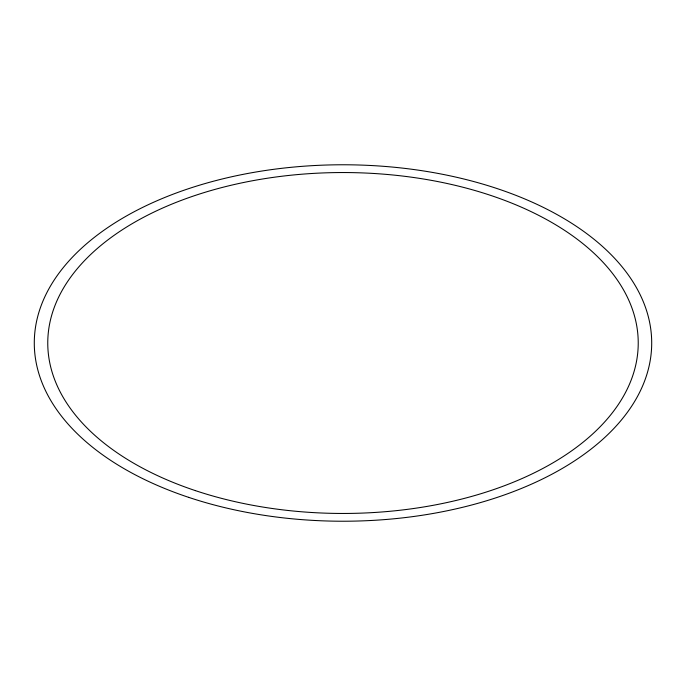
<?xml version="1.0" encoding="UTF-8"?>
<svg xmlns="http://www.w3.org/2000/svg" width="686" height="686" viewBox="0 0 686 686"><rect width="100%" height="100%" fill="white"/><g stroke="black" fill="none" stroke-linecap="round" stroke-linejoin="round"><path stroke-width="1.03" d="M188.65 497.35A308.7 178.223 0 0 0 651.7 343A308.7 178.223 0 0 0 188.65 188.65A308.7 178.223 0 0 0 188.65 497.35M195.381 490.619A295.229 170.454 0 0 0 638.229 343A295.229 170.454 0 0 0 195.381 195.381A295.229 170.454 0 0 0 195.381 490.619"/></g></svg>
